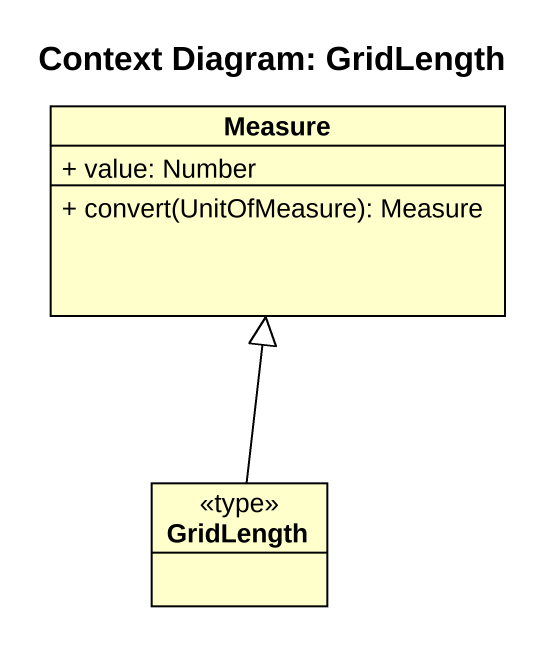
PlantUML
@startuml
title Context Diagram: GridLength
hide circle
hide empty members
skinparam classAttributeIconSize 0
class Measure {
  + value: Number
  + convert(UnitOfMeasure): Measure
}
class GridLength <<type>>
GridLength -up-|> Measure
@enduml
